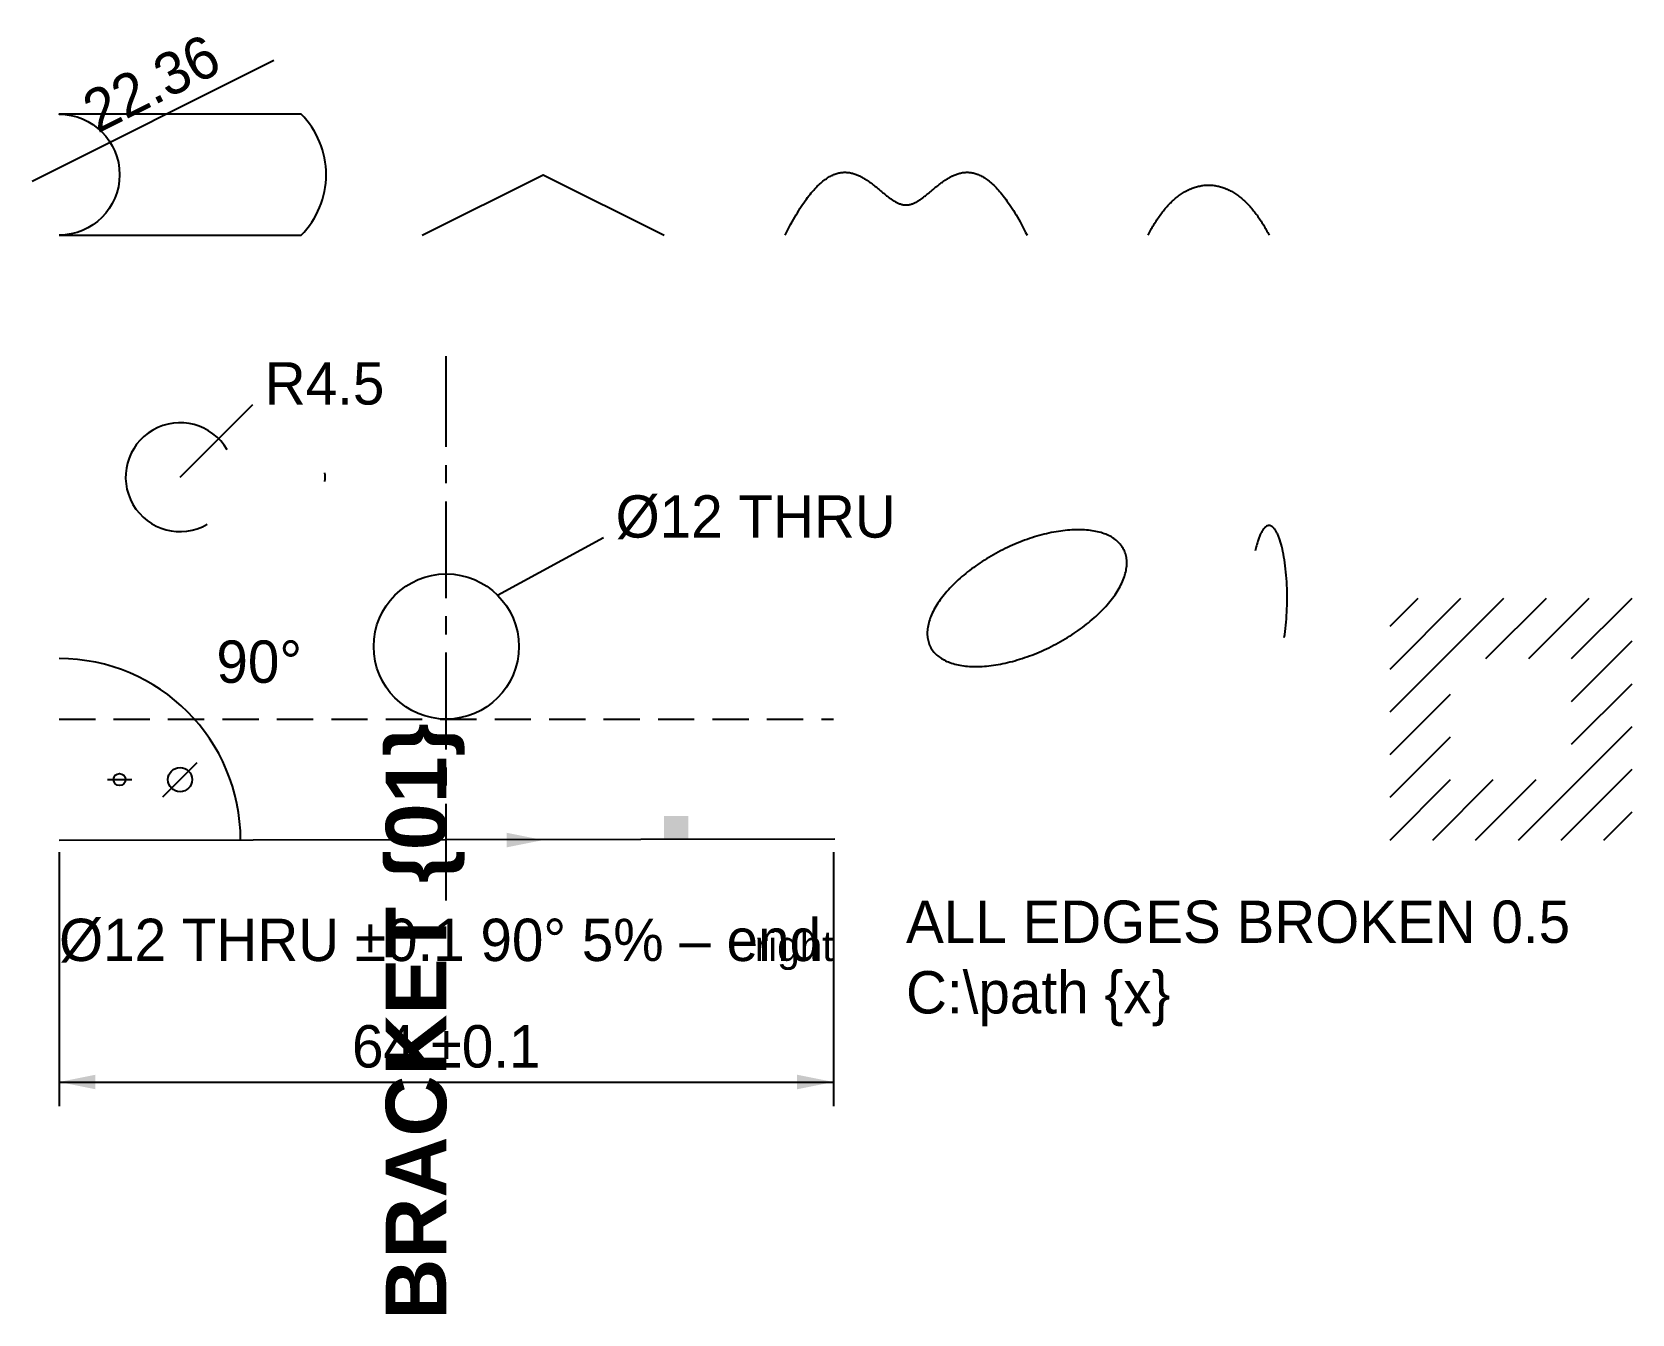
# Model space of a CAD drawing. Extents: x -2 to 130, y -39 to 67.
import ezdxf
from ezdxf.enums import TextEntityAlignment as Align

# ---------------------------------------------------------------- set-up
doc = ezdxf.new("R2010")
doc.units = 0
doc.linetypes.add('BC_CENTER', pattern=[12.5, 8, -1.5, 1.5, -1.5])
doc.linetypes.add('BC_HIDDEN', pattern=[4.5, 3, -1.5])
doc.layers.get('0').update_dxf_attribs({"linetype": 'CONTINUOUS'})
for name, color, linetype in [('CENTER', 1, 'BC_CENTER'), ('DIMENSIONS', 7, 'CONTINUOUS'), ('HATCH', 7, 'CONTINUOUS'), ('HIDDEN', 8, 'BC_HIDDEN'), ('TEXT', 7, 'CONTINUOUS'), ('THIN', 7, 'CONTINUOUS'), ('VISIBLE', 7, 'CONTINUOUS')]:
    doc.layers.add(name, color=color, linetype=linetype)
doc.styles.add('BOLD', font='arialbd.ttf')
doc.dimstyles.get("Standard").update_dxf_attribs({"dimtxt": 3.5, "dimasz": 3, "dimexe": 2, "dimexo": 1, "dimgap": 1, "dimtad": 1, "dimcen": 2.5, "dimazin": 3, "dimtfac": 1, "dimtmove": 0, "dimatfit": 3})

# ---------------------------------------------------------------- blocks, each defined once
blk = doc.blocks.new('MARK', base_point=(1, 1))
at = {"layer": 'THIN'}
blk.add_line((0, 1), (2, 1), dxfattribs=at)
blk.add_circle((1, 1), 0.5, dxfattribs=at)
blk = doc.blocks.new('*D1')
at = {"layer": 'THIN'}
for p, q in [((0, -1), (0, -22)), ((64, -1), (64, -22)), ((0, -20), (64, -20))]:
    blk.add_line(p, q, dxfattribs=at)
for points in [[(0, -20), (3, -19.4), (3, -20.6)], [(64, -20), (61, -20.6), (61, -19.4)]]:
    blk.add_solid(points, dxfattribs=at)
at = {"layer": 'TEXT'}
blk.add_text('64 %%p0.1', height=3.5, dxfattribs=at).set_placement((32, -18.8), align=Align.CENTER)
blk = doc.blocks.new('*D2')
at = {"layer": 'THIN'}
blk.add_line((-2.24, 54.47), (17.76, 64.47), dxfattribs=at)
at = {"layer": 'TEXT'}
blk.add_text('22.36', height=3.5, rotation=26.565, dxfattribs=at).set_placement((8.4, 61), align=Align.CENTER)
blk = doc.blocks.new('*D3')
at = {"layer": 'THIN'}
blk.add_arc((0, 0), 15, 0, 90, dxfattribs=at)
at = {"layer": 'TEXT'}
blk.add_text('90%%d', height=3.5, dxfattribs=at).set_placement((13, 13))
blk = doc.blocks.new('*D4')
at = {"layer": 'THIN'}
blk.add_line((36.24, 20.24), (45, 25), dxfattribs=at)
at = {"layer": 'TEXT'}
blk.add_text('%%c12 THRU', height=3.5, dxfattribs=at).set_placement((46, 25))
blk = doc.blocks.new('*D5')
at = {"layer": 'THIN'}
blk.add_line((10, 30), (16, 36), dxfattribs=at)
at = {"layer": 'TEXT'}
blk.add_text('R4.5', height=3.5, dxfattribs=at).set_placement((17, 36))

msp = doc.modelspace()

# ---------------------------------------------------------------- linework, layer by layer
at = {"layer": 'CENTER'}
msp.add_line((32, -5), (32, 40), dxfattribs=at)
at = {"layer": 'HATCH'}
for p, q in [((110, 10.605), (119.395, 20)), ((110, 14.141), (115.859, 20)), ((110, 17.676), (112.324, 20)), ((117.93, 15), (122.93, 20)), ((121.466, 15), (126.466, 20)), ((125, 14.998), (130, 19.998)), ((125, 11.463), (130, 16.463)), ((110, 7.07), (115, 12.07)), ((125, 7.927), (130, 12.927)), ((120.608, 0), (130, 9.392)), ((110, 3.534), (115, 8.534)), ((124.144, 0), (130, 5.856)), ((110.002, 0), (115.002, 5)), ((113.537, 0), (118.537, 5)), ((117.073, 0), (122.073, 5)), ((127.679, 0), (130, 2.321))]:
    msp.add_line(p, q, dxfattribs=at)
at = {"layer": 'HIDDEN'}
msp.add_line((0, 10), (64, 10), dxfattribs=at)
msp.add_lwpolyline([(101.262, 16.758), (101.299, 16.998), (101.333, 17.245), (101.363, 17.498), (101.391, 17.756), (101.416, 18.019), (101.438, 18.287), (101.456, 18.558), (101.471, 18.833), (101.483, 19.11), (101.492, 19.389), (101.498, 19.669), (101.5, 19.95), (101.499, 20.231), (101.495, 20.512), (101.487, 20.792), (101.476, 21.069), (101.462, 21.345), (101.444, 21.617), (101.424, 21.886), (101.4, 22.151), (101.374, 22.411), (101.344, 22.666), (101.311, 22.915), (101.275, 23.158), (101.237, 23.393), (101.196, 23.621), (101.152, 23.842), (101.106, 24.053), (101.057, 24.256), (101.006, 24.45), (100.953, 24.633), (100.898, 24.807), (100.869, 24.89), (100.84, 24.97), (100.811, 25.047), (100.781, 25.122), (100.751, 25.194), (100.72, 25.263), (100.689, 25.329), (100.658, 25.392), (100.626, 25.452), (100.594, 25.509), (100.562, 25.564), (100.529, 25.615), (100.496, 25.663), (100.463, 25.708), (100.429, 25.749), (100.395, 25.788), (100.361, 25.823), (100.327, 25.856), (100.293, 25.885), (100.258, 25.911), (100.223, 25.933), (100.188, 25.952), (100.154, 25.968), (100.119, 25.981), (100.083, 25.991), (100.048, 25.997), (100.013, 26), (99.978, 25.999), (99.943, 25.996), (99.908, 25.989), (99.873, 25.978), (99.838, 25.965), (99.803, 25.948), (99.768, 25.928), (99.733, 25.904), (99.699, 25.878), (99.664, 25.848), (99.63, 25.815), (99.596, 25.779), (99.563, 25.739), (99.529, 25.697), (99.496, 25.651), (99.463, 25.602), (99.43, 25.55), (99.398, 25.495), (99.366, 25.437), (99.334, 25.376), (99.303, 25.312), (99.272, 25.246), (99.241, 25.176), (99.211, 25.103), (99.182, 25.028), (99.152, 24.95), (99.124, 24.869), (99.095, 24.786), (99.067, 24.7), (99.04, 24.611), (99.013, 24.52), (98.987, 24.426), (98.962, 24.33), (98.936, 24.231), (98.912, 24.13), (98.888, 24.027), (98.865, 23.922)], dxfattribs=at)
at = {"layer": 'THIN'}
msp.add_lwpolyline([(30, 50), (40, 55), (50, 50)], dxfattribs=at)
for points in [[(50, 0), (52, 0), (50, 2), (52, 2)], [(40, 0), (37, 0.6), (37, -0.6)]]:
    msp.add_solid(points, dxfattribs=at)
at = {"layer": 'VISIBLE'}
msp.add_line((0, 0), (64.125, 0.1), dxfattribs=at)
msp.add_lwpolyline([(0, 50), (20, 50, 0.4142136), (20, 60), (0, 60, -1)], format="xyb", close=True, dxfattribs=at)
for points in [[(60, 50), (60.117, 50.231), (60.233, 50.456), (60.347, 50.675), (60.462, 50.887), (60.575, 51.093), (60.687, 51.293), (60.798, 51.488), (60.909, 51.676), (61.018, 51.859), (61.127, 52.035), (61.235, 52.206), (61.342, 52.372), (61.449, 52.532), (61.554, 52.686), (61.659, 52.835), (61.763, 52.979), (61.866, 53.117), (61.968, 53.25), (62.069, 53.378), (62.17, 53.501), (62.27, 53.619), (62.369, 53.732), (62.468, 53.841), (62.565, 53.944), (62.662, 54.043), (62.758, 54.137), (62.854, 54.227), (62.949, 54.312), (63.043, 54.393), (63.136, 54.469), (63.228, 54.541), (63.32, 54.609), (63.412, 54.673), (63.502, 54.733), (63.592, 54.789), (63.681, 54.841), (63.77, 54.889), (63.858, 54.933), (63.945, 54.974), (64.031, 55.011), (64.117, 55.044), (64.203, 55.074), (64.287, 55.101), (64.372, 55.124), (64.455, 55.144), (64.538, 55.161), (64.62, 55.175), (64.702, 55.186), (64.783, 55.193), (64.864, 55.198), (64.944, 55.2), (65.024, 55.199), (65.103, 55.196), (65.181, 55.189), (65.259, 55.181), (65.336, 55.17), (65.413, 55.156), (65.49, 55.14), (65.565, 55.122), (65.641, 55.102), (65.716, 55.079), (65.79, 55.055), (65.864, 55.028), (65.938, 55), (66.011, 54.97), (66.083, 54.938), (66.155, 54.904), (66.227, 54.869), (66.298, 54.832), (66.369, 54.794), (66.439, 54.754), (66.509, 54.713), (66.579, 54.671), (66.648, 54.627), (66.717, 54.583), (66.786, 54.537), (66.854, 54.491), (66.921, 54.443), (66.989, 54.395), (67.056, 54.346), (67.122, 54.296), (67.189, 54.246), (67.255, 54.195), (67.32, 54.143), (67.386, 54.091), (67.451, 54.039), (67.515, 53.987), (67.58, 53.934), (67.644, 53.882), (67.708, 53.829), (67.772, 53.776), (67.835, 53.724), (67.898, 53.671), (67.961, 53.619), (68.024, 53.567), (68.086, 53.516), (68.148, 53.465), (68.21, 53.414), (68.272, 53.364), (68.333, 53.315), (68.395, 53.266), (68.456, 53.219), (68.517, 53.172), (68.577, 53.126), (68.638, 53.081), (68.698, 53.038), (68.758, 52.995), (68.819, 52.954), (68.879, 52.914), (68.938, 52.875), (68.998, 52.838), (69.058, 52.803), (69.117, 52.769), (69.176, 52.736), (69.236, 52.706), (69.295, 52.677), (69.354, 52.65), (69.413, 52.625), (69.472, 52.603), (69.531, 52.582), (69.589, 52.563), (69.648, 52.547), (69.707, 52.533), (69.766, 52.521), (69.824, 52.512), (69.883, 52.505), (69.941, 52.501), (70, 52.5), (70.059, 52.501), (70.117, 52.505), (70.176, 52.512), (70.234, 52.521), (70.293, 52.533), (70.352, 52.547), (70.411, 52.563), (70.469, 52.582), (70.528, 52.603), (70.587, 52.625), (70.646, 52.65), (70.705, 52.677), (70.764, 52.706), (70.824, 52.736), (70.883, 52.769), (70.942, 52.803), (71.002, 52.838), (71.062, 52.875), (71.121, 52.914), (71.181, 52.954), (71.242, 52.995), (71.302, 53.038), (71.362, 53.081), (71.423, 53.126), (71.483, 53.172), (71.544, 53.219), (71.605, 53.266), (71.667, 53.315), (71.728, 53.364), (71.79, 53.414), (71.852, 53.465), (71.914, 53.516), (71.976, 53.567), (72.039, 53.619), (72.102, 53.671), (72.165, 53.724), (72.228, 53.776), (72.292, 53.829), (72.356, 53.882), (72.42, 53.934), (72.485, 53.987), (72.549, 54.039), (72.614, 54.091), (72.68, 54.143), (72.745, 54.195), (72.811, 54.246), (72.878, 54.296), (72.944, 54.346), (73.011, 54.395), (73.079, 54.443), (73.146, 54.491), (73.214, 54.537), (73.283, 54.583), (73.352, 54.627), (73.421, 54.671), (73.491, 54.713), (73.561, 54.754), (73.631, 54.794), (73.702, 54.832), (73.773, 54.869), (73.845, 54.904), (73.917, 54.938), (73.989, 54.97), (74.062, 55), (74.136, 55.028), (74.21, 55.055), (74.284, 55.079), (74.359, 55.102), (74.435, 55.122), (74.51, 55.14), (74.587, 55.156), (74.664, 55.17), (74.741, 55.181), (74.819, 55.189), (74.897, 55.196), (74.976, 55.199), (75.056, 55.2), (75.136, 55.198), (75.217, 55.193), (75.298, 55.186), (75.38, 55.175), (75.462, 55.161), (75.545, 55.144), (75.628, 55.124), (75.713, 55.101), (75.797, 55.074), (75.883, 55.044), (75.969, 55.011), (76.055, 54.974), (76.142, 54.933), (76.23, 54.889), (76.319, 54.841), (76.408, 54.789), (76.498, 54.733), (76.588, 54.673), (76.68, 54.609), (76.772, 54.541), (76.864, 54.469), (76.957, 54.393), (77.051, 54.312), (77.146, 54.227), (77.242, 54.137), (77.338, 54.043), (77.435, 53.944), (77.532, 53.841), (77.631, 53.732), (77.73, 53.619), (77.83, 53.501), (77.931, 53.378), (78.032, 53.25), (78.134, 53.117), (78.237, 52.979), (78.341, 52.835), (78.446, 52.686), (78.551, 52.532), (78.658, 52.372), (78.765, 52.206), (78.873, 52.035), (78.982, 51.859), (79.091, 51.676), (79.202, 51.488), (79.313, 51.293), (79.425, 51.093), (79.538, 50.887), (79.653, 50.675), (79.767, 50.456), (79.883, 50.231), (80, 50)], [(90, 50), (90.056, 50.11), (90.112, 50.219), (90.17, 50.328), (90.228, 50.436), (90.287, 50.543), (90.347, 50.649), (90.408, 50.754), (90.469, 50.858), (90.532, 50.961), (90.595, 51.063), (90.66, 51.164), (90.725, 51.264), (90.791, 51.363), (90.857, 51.461), (90.925, 51.557), (90.993, 51.653), (91.062, 51.747), (91.132, 51.839), (91.203, 51.931), (91.275, 52.02), (91.347, 52.109), (91.42, 52.196), (91.494, 52.282), (91.569, 52.366), (91.644, 52.448), (91.72, 52.529), (91.797, 52.608), (91.875, 52.686), (91.953, 52.762), (92.032, 52.836), (92.111, 52.908), (92.192, 52.979), (92.272, 53.048), (92.354, 53.115), (92.436, 53.18), (92.519, 53.243), (92.602, 53.304), (92.686, 53.363), (92.77, 53.421), (92.855, 53.476), (92.94, 53.529), (93.026, 53.58), (93.113, 53.629), (93.2, 53.676), (93.287, 53.721), (93.375, 53.763), (93.463, 53.804), (93.551, 53.842), (93.64, 53.878), (93.729, 53.912), (93.818, 53.943), (93.908, 53.973), (93.998, 54), (94.089, 54.024), (94.179, 54.046), (94.27, 54.067), (94.361, 54.084), (94.452, 54.1), (94.543, 54.113), (94.634, 54.123), (94.726, 54.131), (94.817, 54.137), (94.908, 54.141), (95, 54.142), (95.092, 54.141), (95.183, 54.137), (95.274, 54.131), (95.366, 54.123), (95.457, 54.113), (95.548, 54.1), (95.639, 54.084), (95.73, 54.067), (95.821, 54.046), (95.911, 54.024), (96.002, 54), (96.092, 53.973), (96.182, 53.943), (96.271, 53.912), (96.36, 53.878), (96.449, 53.842), (96.537, 53.804), (96.625, 53.763), (96.713, 53.721), (96.8, 53.676), (96.887, 53.629), (96.974, 53.58), (97.06, 53.529), (97.145, 53.476), (97.23, 53.421), (97.314, 53.363), (97.398, 53.304), (97.481, 53.243), (97.564, 53.18), (97.646, 53.115), (97.728, 53.048), (97.808, 52.979), (97.889, 52.908), (97.968, 52.836), (98.047, 52.762), (98.125, 52.686), (98.203, 52.608), (98.28, 52.529), (98.356, 52.448), (98.431, 52.366), (98.506, 52.282), (98.58, 52.196), (98.653, 52.109), (98.725, 52.02), (98.797, 51.931), (98.868, 51.839), (98.938, 51.747), (99.007, 51.653), (99.075, 51.557), (99.143, 51.461), (99.209, 51.363), (99.275, 51.264), (99.34, 51.164), (99.405, 51.063), (99.468, 50.961), (99.531, 50.858), (99.592, 50.754), (99.653, 50.649), (99.713, 50.543), (99.772, 50.436), (99.83, 50.328), (99.888, 50.219), (99.944, 50.11), (100, 50)]]:
    msp.add_lwpolyline(points, dxfattribs=at)
msp.add_lwpolyline([(88, 24), (87.949, 24.097), (87.892, 24.191), (87.831, 24.283), (87.765, 24.373), (87.695, 24.46), (87.62, 24.544), (87.54, 24.625), (87.456, 24.704), (87.367, 24.779), (87.274, 24.852), (87.177, 24.922), (87.075, 24.989), (86.969, 25.053), (86.859, 25.114), (86.744, 25.172), (86.626, 25.226), (86.503, 25.278), (86.377, 25.326), (86.247, 25.371), (86.113, 25.413), (85.975, 25.452), (85.834, 25.487), (85.689, 25.519), (85.541, 25.548), (85.389, 25.574), (85.234, 25.596), (85.076, 25.614), (84.915, 25.63), (84.751, 25.642), (84.584, 25.65), (84.415, 25.655), (84.243, 25.657), (84.068, 25.655), (83.891, 25.65), (83.711, 25.642), (83.529, 25.63), (83.345, 25.614), (83.159, 25.596), (82.971, 25.574), (82.782, 25.548), (82.59, 25.519), (82.397, 25.487), (82.203, 25.452), (82.007, 25.413), (81.81, 25.371), (81.612, 25.326), (81.414, 25.278), (81.214, 25.226), (81.013, 25.172), (80.812, 25.114), (80.61, 25.053), (80.408, 24.989), (80.206, 24.922), (80.004, 24.852), (79.801, 24.779), (79.599, 24.704), (79.397, 24.625), (79.195, 24.544), (78.994, 24.46), (78.794, 24.373), (78.594, 24.283), (78.395, 24.191), (78.197, 24.097), (78, 24), (77.804, 23.901), (77.61, 23.799), (77.417, 23.695), (77.225, 23.589), (77.036, 23.48), (76.848, 23.37), (76.662, 23.257), (76.478, 23.143), (76.296, 23.026), (76.116, 22.908), (75.939, 22.788), (75.764, 22.667), (75.591, 22.543), (75.422, 22.419), (75.255, 22.292), (75.091, 22.165), (74.93, 22.036), (74.772, 21.906), (74.617, 21.774), (74.465, 21.642), (74.317, 21.509), (74.172, 21.375), (74.03, 21.239), (73.892, 21.104), (73.758, 20.967), (73.628, 20.83), (73.501, 20.692), (73.379, 20.554), (73.26, 20.416), (73.146, 20.278), (73.035, 20.139), (72.929, 20), (72.827, 19.861), (72.729, 19.722), (72.636, 19.584), (72.547, 19.446), (72.463, 19.308), (72.383, 19.17), (72.308, 19.033), (72.237, 18.896), (72.171, 18.761), (72.11, 18.625), (72.054, 18.491), (72.002, 18.358), (71.955, 18.226), (71.913, 18.094), (71.876, 17.964), (71.844, 17.835), (71.816, 17.708), (71.794, 17.581), (71.776, 17.457), (71.764, 17.333), (71.756, 17.212), (71.754, 17.092), (71.756, 16.974), (71.764, 16.857), (71.776, 16.743), (71.793, 16.63), (71.815, 16.52), (71.842, 16.411), (71.875, 16.305), (71.912, 16.201), (71.953, 16.099), (72, 16), (72.051, 15.903), (72.108, 15.809), (72.169, 15.717), (72.235, 15.627), (72.305, 15.54), (72.38, 15.456), (72.46, 15.375), (72.544, 15.296), (72.633, 15.221), (72.726, 15.148), (72.823, 15.078), (72.925, 15.011), (73.031, 14.947), (73.141, 14.886), (73.256, 14.828), (73.374, 14.774), (73.497, 14.722), (73.623, 14.674), (73.753, 14.629), (73.887, 14.587), (74.025, 14.548), (74.166, 14.513), (74.311, 14.481), (74.459, 14.452), (74.611, 14.426), (74.766, 14.404), (74.924, 14.386), (75.085, 14.37), (75.249, 14.358), (75.416, 14.35), (75.585, 14.345), (75.757, 14.343), (75.932, 14.345), (76.109, 14.35), (76.289, 14.358), (76.471, 14.37), (76.655, 14.386), (76.841, 14.404), (77.029, 14.426), (77.218, 14.452), (77.41, 14.481), (77.603, 14.513), (77.797, 14.548), (77.993, 14.587), (78.19, 14.629), (78.388, 14.674), (78.586, 14.722), (78.786, 14.774), (78.987, 14.828), (79.188, 14.886), (79.39, 14.947), (79.592, 15.011), (79.794, 15.078), (79.996, 15.148), (80.199, 15.221), (80.401, 15.296), (80.603, 15.375), (80.805, 15.456), (81.006, 15.54), (81.206, 15.627), (81.406, 15.717), (81.605, 15.809), (81.803, 15.903), (82, 16), (82.196, 16.099), (82.39, 16.201), (82.583, 16.305), (82.775, 16.411), (82.964, 16.52), (83.152, 16.63), (83.338, 16.743), (83.522, 16.857), (83.704, 16.974), (83.884, 17.092), (84.061, 17.212), (84.236, 17.333), (84.409, 17.457), (84.578, 17.581), (84.745, 17.708), (84.909, 17.835), (85.07, 17.964), (85.228, 18.094), (85.383, 18.226), (85.535, 18.358), (85.683, 18.491), (85.828, 18.625), (85.97, 18.761), (86.108, 18.896), (86.242, 19.033), (86.372, 19.17), (86.499, 19.308), (86.621, 19.446), (86.74, 19.584), (86.854, 19.722), (86.965, 19.861), (87.071, 20), (87.173, 20.139), (87.271, 20.278), (87.364, 20.416), (87.453, 20.554), (87.537, 20.692), (87.617, 20.83), (87.692, 20.967), (87.763, 21.104), (87.829, 21.239), (87.89, 21.375), (87.946, 21.509), (87.998, 21.642), (88.045, 21.774), (88.087, 21.906), (88.124, 22.036), (88.156, 22.165), (88.184, 22.292), (88.206, 22.419), (88.224, 22.543), (88.236, 22.667), (88.244, 22.788), (88.246, 22.908), (88.244, 23.026), (88.236, 23.143), (88.224, 23.257), (88.207, 23.37), (88.185, 23.48), (88.158, 23.589), (88.125, 23.695), (88.088, 23.799), (88.047, 23.901)], close=True, dxfattribs=at)
msp.add_circle((32, 16), 6, dxfattribs=at)
for centre, radius, start, end in [((10, 30), 4.5, 30, 300), ((20, 30), 2, 350, 10)]:
    msp.add_arc(centre, radius, start, end, dxfattribs=at)

# ---------------------------------------------------------------- block references
at = {"xscale": 2, "yscale": 2, "zscale": 2, "rotation": 45}
msp.add_blockref('MARK', (10, 5), dxfattribs=at)
msp.add_blockref('MARK', (5, 5))

# ---------------------------------------------------------------- texts
at = {"layer": 'TEXT', "style": 'BOLD'}
msp.add_text('BRACKET {01}', height=5, rotation=90, dxfattribs=at).set_placement((32, -15), align=Align.CENTER)
at = {"layer": 'TEXT'}
for s, p in [('ALL EDGES BROKEN 0.5', (70, -8.5)), ('%%c12 THRU %%p0.1 90%%d 5%%% – end', (0, -10)), ('C:\\path {x}', (70, -14.333))]:
    msp.add_text(s, height=3.5, dxfattribs=at).set_placement(p)
msp.add_text('right', height=2.5, dxfattribs=at).set_placement((64, -10), align=Align.RIGHT)

# ---------------------------------------------------------------- dimensions: what is measured, and where the dimension line sits
at = {"layer": 'DIMENSIONS'}
dim = msp.add_linear_dim(base=(17.76, 64.47), p1=(0, 50), p2=(20, 60), angle=26.56505, text='22.36', dimstyle='STANDARD', dxfattribs=at)
dim.commit()
dim.dimension.update_dxf_attribs({"geometry": '*D2', "text_midpoint": (8.4, 61), "dimtype": 161})
dim = msp.add_radius_dim(center=(10, 30), mpoint=(13.18, 33.18), text='R4.5', dimstyle='STANDARD', dxfattribs=at)
dim.commit()
dim.dimension.update_dxf_attribs({"geometry": '*D5', "text_midpoint": (16, 36), "dimtype": 164})
dim = msp.add_diameter_dim_2p(p1=(27.76, 11.76), p2=(36.24, 20.24), text='%%c12 THRU', dimstyle='STANDARD', dxfattribs=at)
dim.commit()
dim.dimension.update_dxf_attribs({"geometry": '*D4', "text_midpoint": (45, 25), "dimtype": 163})
dim = msp.add_angular_dim_2l(base=(10.6, 10.6), line1=((0, 0), (20, 0)), line2=((0, 0), (0, 20)), text='90%%d', dimstyle='STANDARD', dxfattribs=at)
dim.commit()
dim.dimension.update_dxf_attribs({"geometry": '*D3', "text_midpoint": (13, 13), "dimtype": 162})
dim = msp.add_linear_dim(base=(64, -20), p1=(0, 0), p2=(64, 0), text='64 %%p0.1', dimstyle='STANDARD', dxfattribs=at)
dim.commit()
dim.dimension.update_dxf_attribs({"geometry": '*D1', "text_midpoint": (32, -18.8), "dimtype": 160})

doc.saveas('drawing.dxf')
